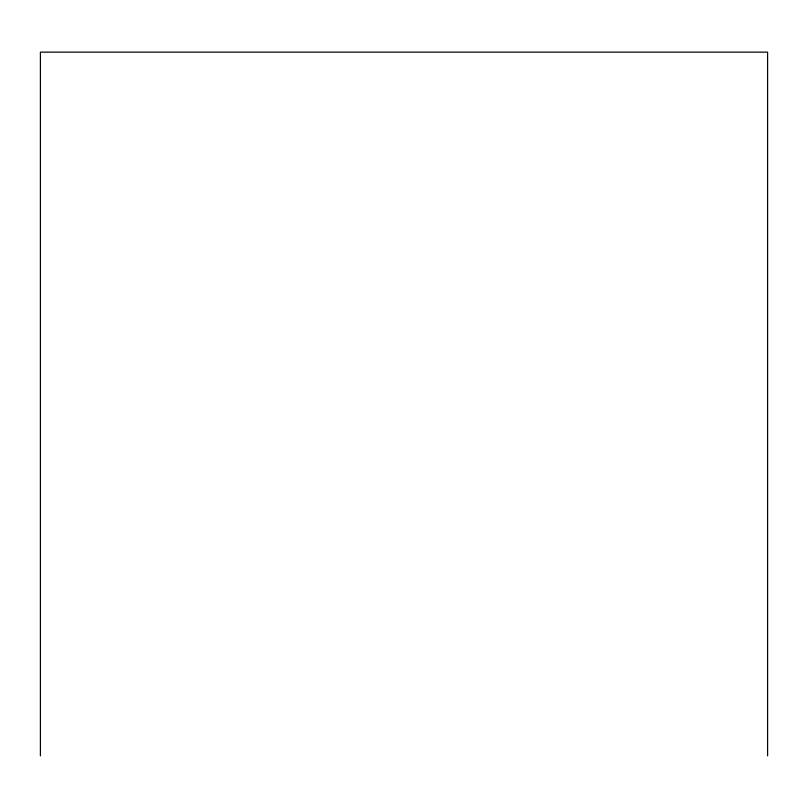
<?xml version="1.0" encoding="UTF-8"?>
<svg xmlns="http://www.w3.org/2000/svg" width="808" height="808" viewBox="0 0 808 808"><rect width="100%" height="100%" fill="white"/><g stroke="black" fill="none" stroke-linecap="round" stroke-linejoin="round"><path stroke-width="1.21" d="M767.6 755.854L767.6 52.146L40.4 52.146L40.4 755.854"/></g></svg>
